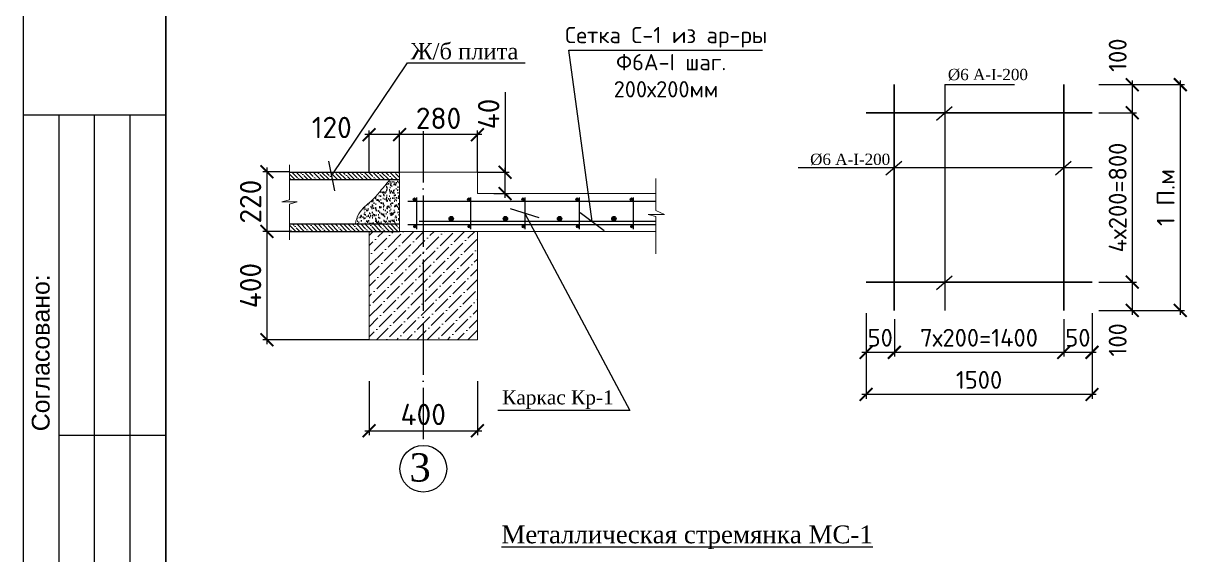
# Model space of a CAD drawing. Header units: millimetres. Extents: x 572274 to 2241483, y -888675 to -304135.
# Drawn here: x 1679568 to 1695930, y -636181 to -628721 of the extents above; entities that cross this region are included whole.
import ezdxf

# ---------------------------------------------------------------- set-up
doc = ezdxf.new("R2010")
doc.units = ezdxf.units.MM
doc.linetypes.add('ACAD_ISO02W100', pattern=[15, 12, -3])
doc.linetypes.add('ACAD_ISO04W100', pattern=[30, 24, -3, 0, -3])
for name, color, linetype, lineweight in [('3.Шрифт пояс.', 126, 'Continuous', 20), ('Калонны1', 5, 'Continuous', 25), ('Маналит', 252, 'Continuous', 15), ('откосы', 161, 'Continuous', 15), ('план', 7, 'Continuous', 40), ('Размер 1', 251, 'Continuous', 20), ('Размеры1', 253, 'Continuous', 15), ('Уголок', 1, 'Continuous', 25), ('Узлы', 134, 'Continuous', 25), ('Штрихи', 252, 'ACAD_ISO04W100', 25)]:
    doc.layers.add(name, color=color, linetype=linetype, lineweight=lineweight)
for name, color, linetype in [('CP-NAME', 7, 'Continuous'), ('Layer7', 7, 'Continuous'), ('Размеры', 7, 'Continuous')]:
    doc.layers.add(name, color=color, linetype=linetype)
doc.styles.add('arial', font='arial.ttf', dxfattribs={"height": 300})
doc.styles.get("Standard").update_dxf_attribs({"font": 'isocpeur.ttf'})
doc.styles.add('WMF-Times New Roman0', font='times.ttf')
doc.dimstyles.new('Copy of ISO-25', dxfattribs={"dimtxt": 250, "dimasz": 200, "dimexe": 1, "dimexo": 1, "dimgap": 100, "dimtad": 1, "dimdec": 0, "dimtxsty": 'Standard', "dimblk": 'OBLIQUE', "dimcen": 2, "dimdle": 1, "dimclrd": 256, "dimclre": 256, "dimazin": 0, "dimtfac": 1, "dimtdec": 0, "dimtmove": 0, "dimatfit": 3, "dimldrblk": 'OBLIQUE', "dimfxl": 80, "dimlwd": -1, "dimlwe": -1, "dimarcsym": 0})
doc.dimstyles.new('Copy(2) of ISO-25', dxfattribs={"dimtxt": 300, "dimasz": 180, "dimexe": 60, "dimexo": 0, "dimgap": 80, "dimtad": 1, "dimtxsty": 'Standard', "dimblk": 'ARCHTICK', "dimcen": 150, "dimdle": 60, "dimazin": 0, "dimtfac": 1, "dimtmove": 0, "dimatfit": 3, "dimfxl": 60, "dimarcsym": 0})

# ---------------------------------------------------------------- blocks, each defined once
blk = doc.blocks.new('shtamp cheti azu')
blk.add_line((455458, 81217), (457458, 81217))
at = {"lineweight": 25, "ltscale": 100}
for p, q in [((455958, 74717), (455958, 81217)), ((456458, 74717), (456458, 81217)), ((456958, 74717), (456958, 81217)), ((457458, 76717), (455958, 76717)), ((457458, 74702), (455458, 74702)), ((456258, 66217), (456258, 74717)), ((456758, 66217), (456758, 74717)), ((457458, 72217), (456258, 72217)), ((457458, 68717), (456258, 68717)), ((457458, 66217), (456258, 66217))]:
    blk.add_line(p, q, dxfattribs=at)
at = {"color": 1, "linetype": 'ACAD_ISO02W100', "lineweight": 5, "ltscale": 70, "char_height": 250, "attachment_point": 1, "rotation": 90, "style": 'arial'}
for s, insert in [('{\\fArial|b0|i0|c204|p34;Согласовано:}', (455576, 76776)), ('{\\fArial|b0|i0|c204|p34;Взам. инв. N}', (456376, 72315)), ('{\\fArial|b0|i0|c204|p34;Подпись и дата}', (456376, 68815)), ('{\\fArial|b0|i0|c204|p34;Инв. N подл.}', (456376, 66315))]:
    blk.add_mtext(s, dxfattribs=dict(at, insert=insert))
blk = doc.blocks.new('_ArchTick')
at = {"color": 0, "linetype": 'ByBlock', "const_width": 0.15}
blk.add_lwpolyline([(-0.5, -0.5), (0.5, 0.5)], dxfattribs=at)
blk = doc.blocks.new('*D676')
at = {"layer": 'Defpoints', "color": 0, "lineweight": 25, "transparency": 16777216}
for p in [(1683301, -630806), (1682986, -631642), (1683301, -631642)]:
    blk.add_point(p, dxfattribs=at)
at = {"layer": 'Размеры', "color": 0, "lineweight": -2, "transparency": 16777216}
for p, q in [((1683301, -630806), (1682926, -630806)), ((1682986, -630746), (1682986, -631702)), ((1683301, -631642), (1682926, -631642))]:
    blk.add_line(p, q, dxfattribs=at)
at = {"layer": 'Размеры', "color": 0, "lineweight": -2, "transparency": 16777216, "xscale": 180, "yscale": 180, "zscale": 180}
for p, rotation in [((1682986, -630806), 90), ((1682986, -631642), 270)]:
    blk.add_blockref('_ArchTick', p, dxfattribs=dict(at, rotation=rotation))
at = {"layer": 'Размеры', "color": 0, "transparency": 16777216, "insert": (1682756, -631224), "char_height": 200, "attachment_point": 5, "rotation": 90}
blk.add_mtext('{\\H1.5x;220}', dxfattribs=at)
blk = doc.blocks.new('*D677')
at = {"layer": 'Defpoints', "color": 0, "lineweight": 25, "transparency": 16777216}
for p in [(1683301, -631642), (1682986, -633164), (1684419, -633164)]:
    blk.add_point(p, dxfattribs=at)
at = {"layer": 'Размеры', "color": 0, "lineweight": -2, "transparency": 16777216}
for p, q in [((1683301, -631642), (1682926, -631642)), ((1682986, -631582), (1682986, -633224)), ((1684419, -633164), (1682926, -633164))]:
    blk.add_line(p, q, dxfattribs=at)
at = {"layer": 'Размеры', "color": 0, "lineweight": -2, "transparency": 16777216, "xscale": 180, "yscale": 180, "zscale": 180}
for p, rotation in [((1682986, -631642), 90), ((1682986, -633164), 270)]:
    blk.add_blockref('_ArchTick', p, dxfattribs=dict(at, rotation=rotation))
at = {"layer": 'Размеры', "color": 0, "transparency": 16777216, "insert": (1682756, -632403), "char_height": 200, "attachment_point": 5, "rotation": 90}
blk.add_mtext('{\\H1.5x;400}', dxfattribs=at)
blk = doc.blocks.new('_Oblique')
at = {"color": 0, "linetype": 'ByBlock', "lineweight": -2}
blk.add_line((-0.5, -0.5), (0.5, 0.5), dxfattribs=at)
blk = doc.blocks.new('*D1189')
at = {"layer": 'Defpoints', "color": 0, "lineweight": 25, "ltscale": 5, "transparency": 16777216}
for p in [(1685939, -630810), (1686326, -630810), (1686171, -631110)]:
    blk.add_point(p, dxfattribs=at)
at = {"layer": 'Размер 1', "color": 0, "lineweight": -2, "ltscale": 5, "transparency": 16777216}
for p, q in [((1686326, -629689), (1686326, -630810)), ((1685939, -630810), (1686386, -630810)), ((1686326, -631170), (1686326, -630750)), ((1686171, -631110), (1686386, -631110))]:
    blk.add_line(p, q, dxfattribs=at)
at = {"layer": 'Размер 1', "color": 0, "lineweight": -2, "ltscale": 5, "transparency": 16777216, "xscale": 180, "yscale": 180, "zscale": 180}
for p, rotation in [((1686326, -630810), 90), ((1686326, -631110), 270)]:
    blk.add_blockref('_ArchTick', p, dxfattribs=dict(at, rotation=rotation))
at = {"layer": 'Размер 1', "color": 0, "ltscale": 5, "transparency": 16777216, "insert": (1686096, -629994), "char_height": 300, "attachment_point": 5, "rotation": 90}
blk.add_mtext('40', dxfattribs=at)
blk = doc.blocks.new('*D1190')
at = {"layer": 'Defpoints', "color": 0, "lineweight": 25, "ltscale": 5, "transparency": 16777216}
for p in [(1684846, -630284), (1684846, -630810), (1685939, -630810)]:
    blk.add_point(p, dxfattribs=at)
at = {"layer": 'Размер 1', "color": 0, "lineweight": -2, "ltscale": 5, "transparency": 16777216}
for p, q in [((1684846, -630810), (1684846, -630224)), ((1685939, -630810), (1685939, -630224)), ((1685999, -630284), (1684786, -630284))]:
    blk.add_line(p, q, dxfattribs=at)
at = {"layer": 'Размер 1', "color": 0, "lineweight": -2, "ltscale": 5, "transparency": 16777216, "xscale": 180, "yscale": 180, "zscale": 180, "rotation": 180}
blk.add_blockref('_ArchTick', (1684846, -630284), dxfattribs=at)
at = {"layer": 'Размер 1', "color": 0, "lineweight": -2, "ltscale": 5, "transparency": 16777216, "xscale": 180, "yscale": 180, "zscale": 180}
blk.add_blockref('_ArchTick', (1685939, -630284), dxfattribs=at)
at = {"layer": 'Размер 1', "color": 0, "ltscale": 5, "transparency": 16777216, "insert": (1685393, -630054), "char_height": 300, "attachment_point": 5}
blk.add_mtext('280', dxfattribs=at)
blk = doc.blocks.new('*D678')
at = {"layer": 'Defpoints', "color": 0, "lineweight": 25, "ltscale": 5, "transparency": 16777216}
for p in [(1684418, -633746), (1685939, -633746), (1685939, -634442)]:
    blk.add_point(p, dxfattribs=at)
at = {"layer": 'Размер 1', "color": 0, "lineweight": -2, "ltscale": 5, "transparency": 16777216}
for p, q in [((1684418, -633746), (1684418, -634502)), ((1685939, -633746), (1685939, -634502)), ((1684358, -634442), (1685999, -634442))]:
    blk.add_line(p, q, dxfattribs=at)
at = {"layer": 'Размер 1', "color": 0, "lineweight": -2, "ltscale": 5, "transparency": 16777216, "xscale": 180, "yscale": 180, "zscale": 180, "rotation": 180}
blk.add_blockref('_ArchTick', (1684418, -634442), dxfattribs=at)
at = {"layer": 'Размер 1', "color": 0, "lineweight": -2, "ltscale": 5, "transparency": 16777216, "xscale": 180, "yscale": 180, "zscale": 180}
blk.add_blockref('_ArchTick', (1685939, -634442), dxfattribs=at)
at = {"layer": 'Размер 1', "color": 0, "ltscale": 5, "transparency": 16777216, "insert": (1685178, -634212), "char_height": 300, "attachment_point": 5}
blk.add_mtext('400', dxfattribs=at)
blk = doc.blocks.new('*D1191')
at = {"layer": 'Defpoints', "color": 0, "lineweight": 25, "ltscale": 5, "transparency": 16777216}
for p in [(1684419, -630284), (1684419, -630810), (1684846, -630810)]:
    blk.add_point(p, dxfattribs=at)
at = {"layer": 'Размер 1', "color": 0, "lineweight": -2, "ltscale": 5, "transparency": 16777216}
for p, q in [((1684419, -630810), (1684419, -630224)), ((1684846, -630810), (1684846, -630224)), ((1684906, -630284), (1684359, -630284))]:
    blk.add_line(p, q, dxfattribs=at)
at = {"layer": 'Размер 1', "color": 0, "lineweight": -2, "ltscale": 5, "transparency": 16777216, "xscale": 180, "yscale": 180, "zscale": 180, "rotation": 180}
blk.add_blockref('_ArchTick', (1684419, -630284), dxfattribs=at)
at = {"layer": 'Размер 1', "color": 0, "lineweight": -2, "ltscale": 5, "transparency": 16777216, "xscale": 180, "yscale": 180, "zscale": 180}
blk.add_blockref('_ArchTick', (1684846, -630284), dxfattribs=at)
at = {"layer": 'Размер 1', "color": 0, "ltscale": 5, "transparency": 16777216, "insert": (1683895, -630183), "char_height": 300, "attachment_point": 5}
blk.add_mtext('{\\C0;120}', dxfattribs=at)
blk = doc.blocks.new('*D679')
at = {"layer": 'Defpoints', "color": 0, "lineweight": 25, "transparency": 16777216}
for p in [(1694656, -629582), (1694656, -629978), (1695125, -629978)]:
    blk.add_point(p, dxfattribs=at)
at = {"layer": 'Размеры', "color": 0, "lineweight": -2, "transparency": 16777216}
for p, q in [((1694656, -629582), (1695185, -629582)), ((1695125, -629522), (1695125, -630038)), ((1694656, -629978), (1695185, -629978))]:
    blk.add_line(p, q, dxfattribs=at)
at = {"layer": 'Размеры', "color": 0, "lineweight": -2, "transparency": 16777216, "xscale": 180, "yscale": 180, "zscale": 180}
for p, rotation in [((1695125, -629582), 90), ((1695125, -629978), 270)]:
    blk.add_blockref('_ArchTick', p, dxfattribs=dict(at, rotation=rotation))
at = {"layer": 'Размеры', "color": 0, "transparency": 16777216, "insert": (1694920, -629168), "char_height": 200, "attachment_point": 5, "rotation": 90}
blk.add_mtext('{\\H1.25x;100}', dxfattribs=at)
blk = doc.blocks.new('*D680')
at = {"layer": 'Defpoints', "color": 0, "lineweight": 25, "transparency": 16777216}
for p in [(1694656, -629978), (1694656, -632355), (1695125, -632355)]:
    blk.add_point(p, dxfattribs=at)
at = {"layer": 'Размеры', "color": 0, "lineweight": -2, "transparency": 16777216}
for p, q in [((1695125, -629918), (1695125, -632415)), ((1694656, -629978), (1695185, -629978)), ((1694656, -632355), (1695185, -632355))]:
    blk.add_line(p, q, dxfattribs=at)
at = {"layer": 'Размеры', "color": 0, "lineweight": -2, "transparency": 16777216, "xscale": 180, "yscale": 180, "zscale": 180}
for p, rotation in [((1695125, -629978), 90), ((1695125, -632355), 270)]:
    blk.add_blockref('_ArchTick', p, dxfattribs=dict(at, rotation=rotation))
at = {"layer": 'Размеры', "color": 0, "transparency": 16777216, "insert": (1694920, -631167), "char_height": 200, "attachment_point": 5, "rotation": 90}
blk.add_mtext('{\\H1.25x;4х200=800}', dxfattribs=at)
blk = doc.blocks.new('*D681')
at = {"layer": 'Defpoints', "color": 0, "lineweight": 25, "transparency": 16777216}
for p in [(1694656, -632355), (1694656, -632752), (1695125, -632752)]:
    blk.add_point(p, dxfattribs=at)
at = {"layer": 'Размеры', "color": 0, "lineweight": -2, "transparency": 16777216}
for p, q in [((1694656, -632355), (1695185, -632355)), ((1695125, -632295), (1695125, -632812)), ((1694656, -632752), (1695185, -632752))]:
    blk.add_line(p, q, dxfattribs=at)
at = {"layer": 'Размеры', "color": 0, "lineweight": -2, "transparency": 16777216, "xscale": 180, "yscale": 180, "zscale": 180}
for p, rotation in [((1695125, -632355), 90), ((1695125, -632752), 270)]:
    blk.add_blockref('_ArchTick', p, dxfattribs=dict(at, rotation=rotation))
at = {"layer": 'Размеры', "color": 0, "transparency": 16777216, "insert": (1694920, -633165), "char_height": 200, "attachment_point": 5, "rotation": 90}
blk.add_mtext('{\\H1.25x;100}', dxfattribs=at)
blk = doc.blocks.new('*D682')
at = {"layer": 'Defpoints', "color": 0, "lineweight": 25, "transparency": 16777216}
for p in [(1694656, -629582), (1694656, -632752), (1695799, -632752)]:
    blk.add_point(p, dxfattribs=at)
at = {"layer": 'Размеры', "color": 0, "lineweight": -2, "transparency": 16777216}
for p, q in [((1694656, -629582), (1695859, -629582)), ((1695799, -629522), (1695799, -632812)), ((1694656, -632752), (1695859, -632752))]:
    blk.add_line(p, q, dxfattribs=at)
at = {"layer": 'Размеры', "color": 0, "lineweight": -2, "transparency": 16777216, "xscale": 180, "yscale": 180, "zscale": 180}
for p, rotation in [((1695799, -629582), 90), ((1695799, -632752), 270)]:
    blk.add_blockref('_ArchTick', p, dxfattribs=dict(at, rotation=rotation))
at = {"layer": 'Размеры', "color": 0, "transparency": 16777216, "insert": (1695594, -631167), "char_height": 200, "attachment_point": 5, "rotation": 90}
blk.add_mtext('{\\H1.25x;1 П.м}', dxfattribs=at)
blk = doc.blocks.new('*D683')
at = {"layer": 'Defpoints', "color": 0, "lineweight": 25, "transparency": 16777216}
for p in [(1694164, -632872), (1694560, -632872), (1694164, -633340)]:
    blk.add_point(p, dxfattribs=at)
at = {"layer": 'Размеры', "color": 0, "lineweight": -2, "transparency": 16777216}
for p, q in [((1694164, -632872), (1694164, -633400)), ((1694560, -632872), (1694560, -633400)), ((1694620, -633340), (1694104, -633340))]:
    blk.add_line(p, q, dxfattribs=at)
at = {"layer": 'Размеры', "color": 0, "lineweight": -2, "transparency": 16777216, "xscale": 180, "yscale": 180, "zscale": 180, "rotation": 180}
blk.add_blockref('_ArchTick', (1694164, -633340), dxfattribs=at)
at = {"layer": 'Размеры', "color": 0, "lineweight": -2, "transparency": 16777216, "xscale": 180, "yscale": 180, "zscale": 180}
blk.add_blockref('_ArchTick', (1694560, -633340), dxfattribs=at)
at = {"layer": 'Размеры', "color": 0, "transparency": 16777216, "insert": (1694362, -633135), "char_height": 200, "attachment_point": 5}
blk.add_mtext('{\\H1.25x;50}', dxfattribs=at)
blk = doc.blocks.new('*D684')
at = {"layer": 'Defpoints', "color": 0, "lineweight": 25, "transparency": 16777216}
for p in [(1691787, -632872), (1694164, -632872), (1691787, -633340)]:
    blk.add_point(p, dxfattribs=at)
at = {"layer": 'Размеры', "color": 0, "lineweight": -2, "transparency": 16777216}
for p, q in [((1691787, -632872), (1691787, -633400)), ((1694164, -632872), (1694164, -633400)), ((1694224, -633340), (1691727, -633340))]:
    blk.add_line(p, q, dxfattribs=at)
at = {"layer": 'Размеры', "color": 0, "lineweight": -2, "transparency": 16777216, "xscale": 180, "yscale": 180, "zscale": 180, "rotation": 180}
blk.add_blockref('_ArchTick', (1691787, -633340), dxfattribs=at)
at = {"layer": 'Размеры', "color": 0, "lineweight": -2, "transparency": 16777216, "xscale": 180, "yscale": 180, "zscale": 180}
blk.add_blockref('_ArchTick', (1694164, -633340), dxfattribs=at)
at = {"layer": 'Размеры', "color": 0, "transparency": 16777216, "insert": (1692975, -633135), "char_height": 200, "attachment_point": 5}
blk.add_mtext('{\\H1.25x;7х200=1400}', dxfattribs=at)
blk = doc.blocks.new('*D685')
at = {"layer": 'Defpoints', "color": 0, "lineweight": 25, "transparency": 16777216}
for p in [(1691390, -632872), (1691787, -632872), (1691390, -633340)]:
    blk.add_point(p, dxfattribs=at)
at = {"layer": 'Размеры', "color": 0, "lineweight": -2, "transparency": 16777216}
for p, q in [((1691390, -632872), (1691390, -633400)), ((1691787, -632872), (1691787, -633400)), ((1691847, -633340), (1691330, -633340))]:
    blk.add_line(p, q, dxfattribs=at)
at = {"layer": 'Размеры', "color": 0, "lineweight": -2, "transparency": 16777216, "xscale": 180, "yscale": 180, "zscale": 180, "rotation": 180}
blk.add_blockref('_ArchTick', (1691390, -633340), dxfattribs=at)
at = {"layer": 'Размеры', "color": 0, "lineweight": -2, "transparency": 16777216, "xscale": 180, "yscale": 180, "zscale": 180}
blk.add_blockref('_ArchTick', (1691787, -633340), dxfattribs=at)
at = {"layer": 'Размеры', "color": 0, "transparency": 16777216, "insert": (1691589, -633135), "char_height": 200, "attachment_point": 5}
blk.add_mtext('{\\H1.25x;50}', dxfattribs=at)
blk = doc.blocks.new('*D686')
at = {"layer": 'Defpoints', "color": 0, "lineweight": 25, "transparency": 16777216}
for p in [(1691390, -632790), (1694560, -632790), (1691390, -633932)]:
    blk.add_point(p, dxfattribs=at)
at = {"layer": 'Размеры', "color": 0, "lineweight": -2, "transparency": 16777216}
for p, q in [((1691390, -632790), (1691390, -633992)), ((1694560, -632790), (1694560, -633992)), ((1694620, -633932), (1691330, -633932))]:
    blk.add_line(p, q, dxfattribs=at)
at = {"layer": 'Размеры', "color": 0, "lineweight": -2, "transparency": 16777216, "xscale": 180, "yscale": 180, "zscale": 180, "rotation": 180}
blk.add_blockref('_ArchTick', (1691390, -633932), dxfattribs=at)
at = {"layer": 'Размеры', "color": 0, "lineweight": -2, "transparency": 16777216, "xscale": 180, "yscale": 180, "zscale": 180}
blk.add_blockref('_ArchTick', (1694560, -633932), dxfattribs=at)
at = {"layer": 'Размеры', "color": 0, "transparency": 16777216, "insert": (1692975, -633727), "char_height": 200, "attachment_point": 5}
blk.add_mtext('{\\H1.25x;1500}', dxfattribs=at)

msp = doc.modelspace()

# ---------------------------------------------------------------- hatches: boundary and pattern name
at = {"lineweight": 30}
h = msp.add_hatch(dxfattribs=at)
h.set_pattern_fill('AR-SAND', color=256, scale=1.584774)
h.set_pattern_definition([(37.5, (898472.65, -491021.796), (-2.535688, 77.5609347), [0, -61.1849525, 0, -68.430539, 0, -65.4115446]), (7.5, (898472.65, -491021.8), (71.239279, 113.600574), [0, -33.0076717, 0, -55.1469637, 0, -21.1329606]), (327.5, (898423.14, -491021.796), (125.35441, 0.227761), [0, -20.126629, 0, -72.455865, 0, -94.595157]), (317.5, (898423.14, -491021.8), (121.006437, 35.329258), [0, -10.0633145, 0, -47.4988447, 0, -54.3418986])])
edge = h.paths.add_edge_path()
edge.add_spline(control_points=[(1684712.231, -630914.124), (1684591.546, -631051.99), (1684505.686, -631178.819), (1684337.7, -631294.461), (1684240.637, -631428.753), (1684227.846, -631538.129)], knot_values=[47.648423341, 47.648423341, 47.648423341, 47.648423341, 74.623863858, 133.154640375, 205.199364968, 205.199364968, 205.199364968, 205.199364968], degree=3, periodic=0)
edge.add_line((1684227.846, -631538.129), (1684846.354, -631538.129))
edge.add_line((1684846.354, -631538.129), (1684846.354, -630914.124))
edge.add_line((1684846.354, -630914.124), (1684712.231, -630914.124))
at = {"layer": 'Калонны1'}
for points in [[(1685539.831, -631462.772, -1), (1685601.18, -631462.772, -1)], [(1686300.532, -631462.759, -1), (1686361.881, -631462.759, -1)], [(1687061.214, -631462.772, -1), (1687122.563, -631462.772, -1)], [(1687821.905, -631462.772, -1), (1687883.254, -631462.772, -1)]]:
    msp.add_hatch(color=256, dxfattribs=at).paths.add_polyline_path(points)
at = {"layer": 'Маналит'}
h = msp.add_hatch(dxfattribs=at)
h.set_pattern_fill('ANSI35', color=256, scale=13.312101, style=0)
h.set_pattern_definition([(135, (1788373.82, -719292.485), (59.77304, 59.77304), []), (135, (1788314.045, -719292.485), (59.77304, 59.77304), [105.664803, -21.13296, 0, -21.13296])])
h.paths.add_polyline_path([(1684638.352, -630810.123), (1684846.354, -630810.123), (1684846.354, -630914.124), (1683300.812, -630914.124), (1683300.812, -630810.123)])
h.paths.add_polyline_path([(1683300.812, -631642.13), (1683300.812, -631538.129), (1684846.354, -631538.129), (1684846.354, -631642.13)])
at = {"layer": 'Размеры1'}
h = msp.add_hatch(dxfattribs=at)
h.set_pattern_fill('ANSI36', color=0, scale=31.695479, style=0)
h.set_pattern_definition([(45, (-818435.38, -276834.26), (53.3687847, 195.685544), [251.582864, -50.316573, 0, -50.316573])])
h.paths.add_polyline_path([(1685938.921, -632783.167), (1685179.154, -632783.167), (1685179.154, -633163.513), (1685938.921, -633163.513)])
h.paths.add_polyline_path([(1685179.154, -632783.167), (1684419.388, -632783.167), (1684419.388, -633163.513), (1685179.154, -633163.513)])
h.paths.add_polyline_path([(1685179.156, -631642.13), (1685938.921, -631642.13), (1685938.921, -632783.167), (1685179.156, -632783.167)])
h.paths.add_polyline_path([(1685179.156, -632783.167), (1684419.388, -632783.167), (1684419.388, -631642.13), (1685179.156, -631642.13)])
at = {"layer": 'Уголок'}
for points in [[(1685037.909, -631190.67, -1), (1685073.745, -631190.67, -1)], [(1685798.601, -631190.67, -1), (1685834.437, -631190.67, -1)], [(1686559.292, -631190.67, -1), (1686595.128, -631190.67, -1)], [(1687319.984, -631190.67, -1), (1687355.82, -631190.67, -1)], [(1688080.675, -631190.67, -1), (1688116.511, -631190.67, -1)], [(1685046.945, -631573.177, -1), (1685082.781, -631573.177, -1)], [(1685807.637, -631573.177, -1), (1685843.473, -631573.177, -1)], [(1686568.328, -631573.177, -1), (1686604.164, -631573.177, -1)], [(1687329.02, -631573.177, -1), (1687364.856, -631573.177, -1)], [(1688089.711, -631573.177, -1), (1688125.547, -631573.177, -1)]]:
    msp.add_hatch(color=0, dxfattribs=at).paths.add_polyline_path(points)

# ---------------------------------------------------------------- linework, layer by layer
for p, q in [((1692494.268, -629582.047), (1692494.268, -632751.595)), ((1692494.268, -629582.047), (1693471.216, -629582.047)), ((1692377.207, -630079.635), (1692597.667, -629888.678)), ((1691669.577, -630847.554), (1691890.037, -630656.598)), ((1694046.738, -630847.554), (1694267.198, -630656.598)), ((1690438.742, -630746.16), (1694559.992, -630746.16)), ((1692377.207, -632456.796), (1692597.667, -632265.839))]:
    msp.add_line(p, q)
at = {"lineweight": 25, "ltscale": 100}
msp.add_lwpolyline([(1679568.382, -645507.415), (1721568.382, -645507.415), (1721568.382, -615807.415), (1679568.382, -615807.415)], close=True, dxfattribs=at)
at = {"color": 1, "lineweight": 30}
msp.add_lwpolyline([(1681568.382, -645007.415), (1721068.382, -645007.415), (1721068.382, -616307.415), (1681568.382, -616307.415)], close=True, dxfattribs=at)
at = {"layer": '3.Шрифт пояс.'}
msp.add_line((1685938.934, -630810.136), (1685938.929, -631109.676), dxfattribs=at)
for points in [[(1685938.934, -630810.137), (1684846.354, -630810.123), (1684846.354, -631642.13), (1685938.921, -631642.13)], [(1685938.929, -631109.676), (1688439.531, -631109.662)], [(1685938.921, -631642.142), (1688439.531, -631642.128)]]:
    msp.add_lwpolyline(points, dxfattribs=at)
msp.add_lwpolyline([(1684419.388, -631642.13), (1685938.921, -631642.13), (1685938.921, -633163.513), (1684419.388, -633163.513)], close=True, dxfattribs=at)
at = {"layer": 'Layer7', "ltscale": 200}
for p, q in [((1683300.812, -630810.123), (1684846.354, -630810.123)), ((1683300.812, -630914.124), (1684846.354, -630914.124)), ((1683300.812, -631538.129), (1684846.354, -631538.129)), ((1683300.812, -631642.13), (1684846.354, -631642.13))]:
    msp.add_line(p, q, dxfattribs=at)
at = {"layer": 'Калонны1'}
msp.add_line((1688439.531, -631503.103), (1685120.168, -631503.103), dxfattribs=at)
for centre in [(1685570.505, -631462.772), (1686331.207, -631462.759), (1687091.888, -631462.772), (1687852.58, -631462.772)]:
    msp.add_circle(centre, 30.674, dxfattribs=at)
at = {"layer": 'Маналит'}
for p, q in [((1683300.812, -630707.361), (1683300.812, -631197.453)), ((1683195.972, -631228.075), (1683300.812, -631197.453)), ((1683195.972, -631228.075), (1683409.831, -631228.075)), ((1683409.831, -631228.075), (1683300.812, -631258.559)), ((1683300.812, -631258.559), (1683300.812, -631759.308))]:
    msp.add_line(p, q, dxfattribs=at)
at = {"layer": 'Маналит', "color": 0}
msp.add_open_spline([(1684712.231, -630914.124), (1684591.546, -631051.99), (1684505.686, -631178.819), (1684337.7, -631294.461), (1684240.637, -631428.753), (1684227.846, -631538.129)], degree=3, knots=[47.648423341, 47.648423341, 47.648423341, 47.648423341, 74.623863858, 133.154640375, 205.199364968, 205.199364968, 205.199364968, 205.199364968], dxfattribs=at)
at = {"layer": 'план', "lineweight": 30, "ltscale": 100}
for p, q in [((1691786.638, -629582.047), (1691786.638, -632751.595)), ((1694163.798, -629582.047), (1694163.798, -632751.595)), ((1691390.444, -629978.24), (1694559.992, -629978.24)), ((1691390.444, -632355.401), (1694559.992, -632355.401))]:
    msp.add_line(p, q, dxfattribs=at)
at = {"layer": 'план', "lineweight": 25}
msp.add_circle((1685179.154, -634974.127), 328.252, dxfattribs=at)
at = {"layer": 'Размеры1'}
for p, q in [((1688439.531, -630900.184), (1688439.531, -631347.265)), ((1688439.531, -631347.265), (1688564.424, -631404.336)), ((1688564.424, -631404.336), (1688332.237, -631404.336)), ((1688332.237, -631404.336), (1688439.531, -631432.382)), ((1688439.531, -631432.382), (1688439.531, -631955.997))]:
    msp.add_line(p, q, dxfattribs=at)
at = {"layer": 'Уголок', "color": 0}
for p, q in [((1684960.171, -631215.327), (1688439.531, -631215.327)), ((1685082.652, -631167.784), (1685082.652, -631611.065)), ((1685843.343, -631167.784), (1685843.343, -631611.065)), ((1686604.035, -631167.784), (1686604.035, -631611.065)), ((1687364.726, -631167.784), (1687364.726, -631611.065)), ((1688125.418, -631167.784), (1688125.418, -631611.065)), ((1684960.171, -631543.729), (1688439.531, -631543.729))]:
    msp.add_line(p, q, dxfattribs=at)
for centre in [(1685055.827, -631190.67), (1685816.519, -631190.67), (1686577.21, -631190.67), (1687337.902, -631190.67), (1688098.593, -631190.67), (1685064.863, -631573.177), (1685825.555, -631573.177), (1686586.246, -631573.177), (1687346.938, -631573.177), (1688107.629, -631573.177)]:
    msp.add_circle(centre, 17.918, dxfattribs=at)
at = {"layer": 'Штрихи', "ltscale": 30}
msp.add_line((1685179.154, -630236.337), (1685179.154, -634645.875), dxfattribs=at)

# ---------------------------------------------------------------- block references
msp.add_blockref('shtamp cheti azu', (1224110.815, -711223.918))

# ---------------------------------------------------------------- texts
at = {"insert": (1686274.93, -635770.87), "char_height": 250, "width": 5486.53757, "attachment_point": 1, "style": 'WMF-Times New Roman0'}
msp.add_mtext('{\\LМеталлическая стремянка МС\\fTimes New Roman|b0|i0|c161|p18;-1}', dxfattribs=at)
at = {"layer": 'CP-NAME', "char_height": 158.47739, "width": 2339.42849, "attachment_point": 1}
for insert in [(1691570.407, -629360.384), (1689637.579, -630550.808)]:
    msp.add_mtext('{\\fISOCPEUR|b0|i1|c204|p34;\\C7;         \\fTimes New Roman|b0|i0|c204|p18; %%C6 A-I-200}', dxfattribs=dict(at, insert=insert))
at = {"layer": 'откосы', "char_height": 228.20745, "attachment_point": 2}
for s, insert in [('{\\C0;Cетка С-1 из ар-ры\\P Ф6А-I шаг. \\P200х200мм}', (1688583.408, -628771.477)), ('{\\fTimes New Roman|b0|i0|c204|p18;\\C0;Ж/б плита\\C256;\\P }', (1685756.937, -628998.328))]:
    msp.add_mtext(s, dxfattribs=dict(at, insert=insert))
at = {"layer": 'откосы', "insert": (1687067.823, -633872.799), "char_height": 198.096743, "width": 2649.60447, "attachment_point": 2}
msp.add_mtext('{\\fTimes New Roman|b0|i0|c204|p18;\\C0;Каркас\\fTimes New Roman|b0|i0|c0|p18; \\fTimes New Roman|b0|i0|c204|p18;Кр\\fTimes New Roman|b0|i0|c0|p18;-1\\fTimes New Roman|b0|i0|c238|p18;\\C256; }', dxfattribs=at)
at = {"layer": 'Размеры1', "color": 1, "insert": (1685283.444, -634757.34), "char_height": 396.19349, "attachment_point": 3}
msp.add_mtext('{\\fTimes New Roman|b0|i0|c204|p18;\\C0;3}', dxfattribs=at)

# ---------------------------------------------------------------- dimensions: what is measured, and where the dimension line sits
at = {"layer": 'Размер 1', "ltscale": 5}
dim = msp.add_linear_dim(base=(1686326.227, -630810.137), p1=(1686170.613, -631109.676), p2=(1685938.934, -630810.137), angle=90, text='40', dimstyle='Copy(2) of ISO-25', override={"dimtxt": 300, "dimtmove": 1}, dxfattribs=at)
dim.commit()
dim.dimension.update_dxf_attribs({"geometry": '*D1189', "text_midpoint": (1686380.273, -629993.966), "dimtype": 160})
for base, p1, p2, text, picture, middle in [((1684846.354, -630284.477), (1685938.934, -630810.137), (1684846.354, -630810.123), '280', '*D1190', (1685392.644, -630284.477)), ((1684419.388, -630284.477), (1684846.354, -630810.123), (1684419.388, -630810.123), '{\\C0;120}', '*D1191', (1683895.306, -630413.287))]:
    dim = msp.add_linear_dim(base=base, p1=p1, p2=p2, text=text, dimstyle='Copy(2) of ISO-25', override={"dimtxt": 300, "dimtmove": 1}, dxfattribs=at)
    dim.commit()
    dim.dimension.update_dxf_attribs({"geometry": picture, "text_midpoint": middle, "dimtype": 160})
dim = msp.add_linear_dim(base=(1685938.921, -634442.18), p1=(1684417.538, -633745.939), p2=(1685938.921, -633745.939), angle=180, text='400', dimstyle='Copy(2) of ISO-25', override={"dimtxt": 300, "dimtmove": 1}, dxfattribs=at)
dim.commit()
dim.dimension.update_dxf_attribs({"geometry": '*D678', "text_midpoint": (1685178.229, -634212.18)})
at = {"layer": 'Размеры', "color": 7}
for base, p1, p2, picture, middle in [((1695124.964, -629978.24), (1694656.267, -629582.047), (1694656.267, -629978.24), '*D679', (1695124.964, -629168.286)), ((1695124.964, -632751.595), (1694656.267, -632355.401), (1694656.267, -632751.595), '*D681', (1695124.964, -633165.399))]:
    dim = msp.add_linear_dim(base=base, p1=p1, p2=p2, angle=90, text='{\\H1.25x;100}', dimstyle='Copy(2) of ISO-25', override={"dimtxt": 200, "dimtmove": 1}, dxfattribs=at)
    dim.commit()
    dim.dimension.update_dxf_attribs({"geometry": picture, "text_midpoint": middle, "dimtype": 160})
for base, p1, p2, text, override, picture, middle in [((1695798.543, -632751.595), (1694656.267, -629582.047), (1694656.267, -632751.595), '{\\H1.25x;1 П.м}', {"dimtxt": 200, "dimgap": 80, "dimtmove": 1}, '*D682', (1695593.543, -631166.821)), ((1695124.964, -632355.401), (1694656.267, -629978.24), (1694656.267, -632355.401), '{\\H1.25x;4х200=800}', {"dimtxt": 200, "dimgap": 80, "dimtmove": 1}, '*D680', (1694919.964, -631166.821)), ((1682986.053, -631642.13), (1683300.812, -630806.387), (1683300.812, -631642.13), '{\\H1.5x;220}', {"dimtxt": 200, "dimtmove": 1}, '*D676', (1682756.053, -631224.258)), ((1682986.053, -633163.513), (1683300.812, -631642.13), (1684419.388, -633163.513), '{\\H1.5x;400}', {"dimtxt": 200, "dimtmove": 1}, '*D677', (1682756.053, -632402.821))]:
    dim = msp.add_linear_dim(base=base, p1=p1, p2=p2, angle=90, text=text, dimstyle='Copy(2) of ISO-25', override=override, dxfattribs=at)
    dim.commit()
    dim.dimension.update_dxf_attribs({"geometry": picture, "text_midpoint": middle})
for base, p1, p2, text, picture, middle in [((1691390.444, -633931.971), (1694559.992, -632789.694), (1691390.444, -632789.694), '{\\H1.25x;1500}', '*D686', (1692975.218, -633726.971)), ((1691786.638, -633340.48), (1694163.798, -632871.783), (1691786.638, -632871.783), '{\\H1.25x;7х200=1400}', '*D684', (1692975.218, -633135.48))]:
    dim = msp.add_linear_dim(base=base, p1=p1, p2=p2, text=text, dimstyle='Copy(2) of ISO-25', override={"dimtxt": 200, "dimgap": 80, "dimtmove": 1}, dxfattribs=at)
    dim.commit()
    dim.dimension.update_dxf_attribs({"geometry": picture, "text_midpoint": middle})
for base, p1, p2, picture, middle in [((1691390.444, -633340.48), (1691786.638, -632871.783), (1691390.444, -632871.783), '*D685', (1691588.541, -633340.48)), ((1694163.798, -633340.48), (1694559.992, -632871.783), (1694163.798, -632871.783), '*D683', (1694361.895, -633340.48))]:
    dim = msp.add_linear_dim(base=base, p1=p1, p2=p2, text='{\\H1.25x;50}', dimstyle='Copy(2) of ISO-25', override={"dimtxt": 200, "dimgap": 80, "dimtmove": 1}, dxfattribs=at)
    dim.commit()
    dim.dimension.update_dxf_attribs({"geometry": picture, "text_midpoint": middle, "dimtype": 160})

# ---------------------------------------------------------------- leaders
at = {"layer": 'Узлы', "color": 0}
for points in [[(1687547.156, -631503.103), (1687219.359, -629095.611), (1689939.326, -629095.611)], [(1683892.32, -630864.04), (1684957.842, -629274.091), (1686608.406, -629274.091)], [(1686604.035, -631389.424), (1688078.223, -634157.22), (1686222.837, -634157.22)]]:
    msp.add_leader(points, dimstyle='Copy of ISO-25', override={"dimasz": 300, "dimtad": 0}, dxfattribs=at)

doc.saveas('drawing.dxf')
